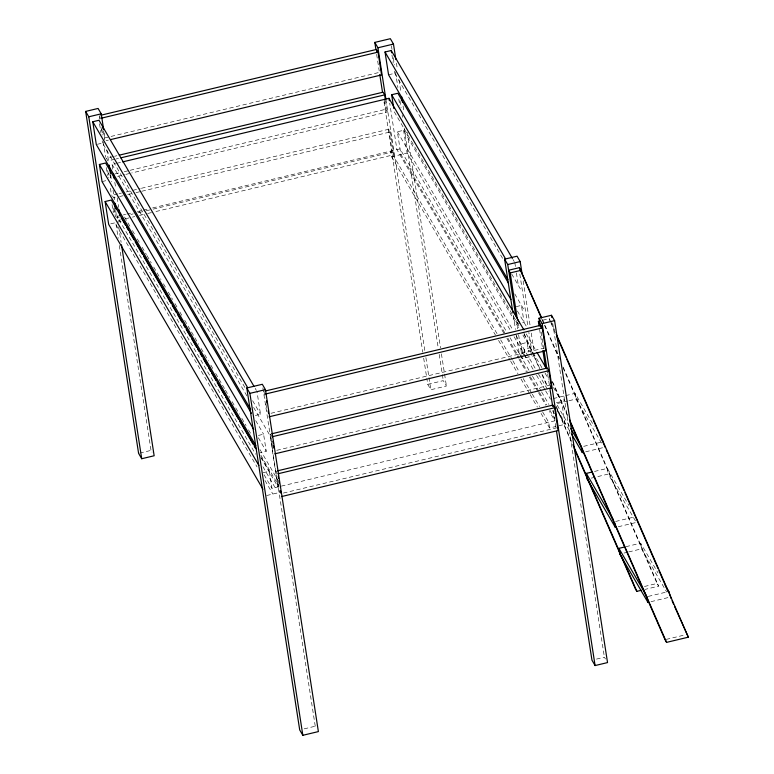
<?xml version="1.0" encoding="UTF-8"?>
<svg xmlns="http://www.w3.org/2000/svg" width="774" height="774" viewBox="0 0 774 774"><rect width="100%" height="100%" fill="white"/><g stroke="black" fill="none" stroke-linecap="round" stroke-linejoin="round"><path stroke-width="0.58" stroke-dasharray="3.87 2.9" d="M104.461 138.004L379.995 72.243M106.019 140.694L108.37 140.133M97.34 144.293L102.526 143.055L245.929 389.225M388.558 74.788L394.779 73.307L503.139 259.309M113.41 156.551L106.377 158.235L107.934 160.924L114.968 159.241M114.581 156.28L116.922 155.719M116.148 158.96L118.49 158.399M112.781 169.196L112.046 164.427L115.568 163.585M116.748 163.304L121.441 162.182M114.881 173.937L119.573 172.815M124.266 171.693L128.948 170.57M130.129 170.299L385.733 109.289L387.29 111.978L131.686 172.979M117.619 176.337L124.653 174.663M125.823 174.382L130.516 173.26M102.042 181.59L106.183 180.594M117.967 193.877L112.104 195.28L113.672 197.96L118.364 196.848M119.148 193.597L121.489 193.036M126.181 191.923L140.249 188.566M141.419 188.285L388.819 129.239L390.386 131.919L393.908 154.723L154.723 211.805M119.535 196.567L123.056 195.725M127.739 194.603L134.773 192.929M135.953 192.649L140.636 191.526M141.816 191.246L390.386 131.919M504.822 332.946L400.913 154.577L397.381 131.783L403.602 130.293L519.257 328.844M119.98 215.714L117.097 216.401L255.643 454.222M123.318 214.92L125.669 214.359M126.839 214.079L132.702 212.676M137.395 211.563L142.087 210.441M143.258 210.16L147.95 209.038M152.633 207.925L400.032 148.879L506.37 331.417M116.806 217.794L119.157 217.233M130.883 214.437L133.225 213.876M137.917 212.753L144.951 211.079M146.122 210.799L151.985 209.396M153.155 209.115L392.35 152.033L393.908 154.723M118.374 220.484L120.715 219.922M125.407 218.8L131.27 217.397M132.441 217.126L134.792 216.565M139.475 215.443L146.518 213.759M147.689 213.489L153.552 212.086M110.73 223.831L114.871 222.844L257.065 466.925M121.092 221.364L117.987 222.099L116.545 212.821M497.043 333.642L390.706 151.104L391.586 156.803L407.134 153.097L510.434 330.421M516.258 306.62L521.444 305.382L524.085 322.477L517.874 323.958L517.516 321.684M542.661 320.223L549.124 318.675L550.169 320.475M255.333 415.493L260.509 414.254L256.978 391.46M516.413 335.394L519.17 353.196L531.612 350.235L528.845 332.375M271.026 413.277L544.219 348.077M520.738 355.885L522.295 358.565L534.737 355.605M139.717 453.09L151.027 450.391L152.072 452.18M427.741 384.349L443.279 380.644L446.414 386.013L430.866 389.719L427.741 384.349L426.813 378.389M258.419 435.443L263.595 434.204L266.246 451.3L260.025 452.79M276.763 450.323L549.956 385.123M553.275 398.562L564.517 395.872M565.639 395.611L575.034 393.366L594.2 426.271M263.112 472.73L269.333 471.25L271.984 488.346L278.195 486.865M556.409 402.732L564.701 400.758L563.133 398.068M567.855 400.99L556.351 403.728L570.041 427.354M569.006 400.709L575.914 399.065L601.679 443.279M281.31 486.12L554.91 420.824L549.443 411.429M266.643 495.524L279.085 492.564M541.065 413.403L549.569 428.003L555.79 426.522M558.896 425.777L565.117 424.297L561.585 401.493L552.326 381.253M283.381 493.067L556.574 427.858M583.673 446.356L601.659 442.06M585.657 451.793L602.917 447.672M594.48 471.453L607.29 468.396L628.865 505.422M591.249 478.139L608.18 474.094L635.735 521.405M615.649 521.453L634.283 517.013M618.281 526.736L636.334 522.431M625.914 546.686L640.659 543.164L658.035 572.992M624.028 553.052L627.53 552.21M628.701 551.93L641.54 548.863L666.704 592.062M644.461 586.479L657.058 583.47L658.626 586.16L644.877 589.44M648.225 596.415L666.946 591.946M651.021 601.659L668.533 597.48M666.162 639.411L684.487 635.038M304.153 728.866L315.25 726.215L316.295 728.005M596.483 659.1L604.397 657.213L605.442 659.003M512.998 259.503L514.217 261.593M511.653 273.938L521.482 290.801M514.749 293.888L524.569 310.751M517.39 310.984L526.697 326.957M526.233 333.933L536.421 351.415M394.295 111.833L519.954 327.537M522.914 335.113L542.052 367.96M545.051 373.107L548.64 379.27M553.439 387.503L561.585 401.493L568.039 416.296M397.381 131.783L513.046 330.324M516.084 335.548L536.121 369.933M538.52 374.065L548.756 391.625M557.145 409.398L570.922 433.053M514.071 336.671L533.518 370.049M536.556 375.264L545.06 389.873M545.67 390.918L550.537 399.258M557.222 410.733L565.117 424.297M524.366 356.04L522.276 352.46L520.96 343.908L527.171 342.427L528.497 350.97M519.17 353.196L520.215 354.985M510.018 337.677L529.455 371.056M532.493 376.27L541.007 390.87M541.606 391.915L548.901 404.434M552.549 410.694L554.368 413.819M507.86 338.161L519.402 357.975M520.012 359.02L527.297 371.539M530.335 376.754L538.849 391.354M539.459 392.399L546.744 404.918M549.782 410.133L554.648 418.473M503.864 333.197L396.917 149.624L389.719 103.097M506.902 338.422L518.445 358.236M519.054 359.281L526.349 371.801M529.387 377.015L537.891 391.615M538.501 392.66L545.796 405.17M500.681 339.902L512.233 359.716M512.843 360.761L519.518 372.236M523.166 378.496L531.68 393.095M532.28 394.14L539.575 406.66M542.613 411.874L548.689 422.304L549.569 428.003M391.586 156.803L495.495 335.171M498.533 340.386L510.076 360.2M510.685 361.245L517.97 373.765M521.008 378.979L529.522 393.579M530.122 394.624L537.417 407.143M255.159 388.335L256.378 390.415M252.614 400.7L260.509 414.254M272.167 436.749L270.6 434.059L272.893 448.881M112.046 164.427L246.945 395.988M253.62 407.463L270.029 435.627L277.972 486.914L260.954 457.705M255.701 420.64L263.595 434.204M258.342 437.745L266.246 451.3M124.537 217.001L130.003 226.395M132.431 230.565L134.86 234.735M137.298 238.914L139.726 243.084M142.155 247.254L146.412 254.559M147.021 255.604L151.269 262.899M153.697 267.069L160.992 279.588M163.42 283.758L165.859 287.938M168.287 292.108L172.534 299.412M174.972 303.582L177.401 307.752M179.829 311.922L182.258 316.102M184.696 320.272L198.666 344.266M201.095 348.435L204.133 353.65M204.742 354.695L208.39 360.945M210.818 365.125L213.247 369.295M215.685 373.465L224.799 389.109M225.408 390.154L229.655 397.459M232.084 401.629L235.122 406.843M235.731 407.888L239.379 414.148M241.807 418.318L246.064 425.623M248.493 429.793L250.921 433.962M260.035 449.607L277.663 479.861M260.925 455.315L278.543 485.559M261.438 457.686L269.333 471.25M262.937 466.741L275.089 487.601M264.079 474.781L271.984 488.346M264.96 480.48L272.864 494.044M552.23 381.766L567.719 416.47M524.066 333.43L539.565 368.134M523.969 333.942L532.928 353.815M550.691 321.365L554.319 329.695M549.124 318.675L550.566 321.974M551.04 323.077L555.355 332.965M542.526 319.817L544.441 324.209M544.925 325.312L559.302 358.285M563.133 367.079L658.626 586.16M541.839 319.13L559.196 358.942M563.046 367.795L657.058 583.47M542.448 374.761L547.74 386.903M556.158 406.205L571.967 442.467M533.799 355.827L539.575 369.063M541.984 374.587L547.276 386.719M556.409 407.685L571.802 442.999M640.659 543.164L641.54 548.863M607.29 468.396L608.18 474.094M575.034 393.366L575.914 399.065M552.665 323.039L604.397 657.213M541.181 332.123L543.706 348.484M546.966 369.527L547.518 373.107M547.702 374.297L549.55 386.226M553.246 410.085L556.342 430.092M539.613 329.434L542.69 349.306M523.176 280.894L530.151 325.951M531.245 333.072L534.186 352.044M519.818 274.054L527.926 326.425M531.457 355.276L530.306 347.797L524.085 349.277L525.411 357.83M514.826 262.638L515.532 267.194M516.413 272.893L518.348 285.432M516.422 320.571L517.709 328.882M518.628 334.823L522.295 358.565M513.288 315.202L515.494 329.453M396.423 63.129L397.352 69.089M399.007 79.809L401.038 92.919M403.07 106.028L403.989 111.978M407.124 132.238L440.512 347.884M441.432 353.844L444.382 372.904M444.566 374.094L446.414 386.013M391.451 45.85L392.012 49.42M393.298 57.76L394.401 64.91M395.514 72.059L397.913 87.549M399.935 100.659L401.048 107.799M402.151 114.949L402.519 117.338M404.183 128.058L438.307 348.474M439.226 354.434L442.177 373.494M442.36 374.684L443.279 380.644M391.954 55.07L393.192 63.052M394.421 71.024L394.779 73.307M398.745 98.956L399.81 105.796M403.602 130.293L407.134 153.097M385.868 99.072L424.955 351.57M425.884 357.53L430.866 389.719M385.529 100.581L387.29 111.978M384.32 100.175L385.733 109.289M388.819 129.239L392.35 152.033M376.648 54.325L379.231 71.005M384.02 101.984L422.759 352.18M423.678 358.139L426.629 377.199M263.982 391.325L265.037 398.155M265.927 403.854L266.982 410.694M276.337 471.105L276.686 473.388M277.566 479.087L278.098 482.502M278.272 483.644L279.685 492.767M262.87 387.861L315.25 726.215M114.813 182.316L115.732 188.285M117.213 197.825L118.693 207.364M104.171 132.905L105.1 138.875M106.764 149.605L108.795 162.724M110.634 174.653L111.746 181.813M113.043 190.162L114.513 199.702M118.722 226.869L121.121 242.368M103.261 130.719L104.674 139.833M110.053 174.595L110.585 178.02L109.018 175.33L108.67 173.057M115.616 210.499L116.671 217.339M99.933 116.632L100.281 118.915M101.878 129.171L102.932 136.011M114.049 207.819L115.461 216.933M99.198 115.597L99.749 119.177M101.046 127.517L102.149 134.666M103.252 141.806L105.651 157.296M107.683 170.406L108.786 177.556M110.45 188.275L111.553 195.425M113.585 208.535L114.32 213.295M115.984 224.015L118.199 238.315M119.302 245.464L151.027 450.391M99.527 123.685L100.939 132.799M102.168 140.781L102.526 143.055M106.319 167.561L107.547 175.543M112.046 204.607L113.285 212.589"/><path stroke-width="1.16" d="M121.489 244.748L154.152 455.76L141.719 458.73L138.594 453.361L85.653 111.417L98.095 108.447L101.22 113.817L103.619 129.326M375.912 49.555L374.8 42.406L390.348 38.7L393.473 44.07L395.872 59.559M85.653 111.417L88.787 116.787L101.22 113.817M374.8 42.406L377.935 47.785L393.473 44.07M100.93 115.21L376.464 49.449L378.031 52.139L381.563 74.933L110.711 139.572M101.317 118.18L378.031 52.139M250.65 409.485L96.305 144.544L92.774 121.75L98.995 120.26L253.94 386.245M507.87 279.608L388.558 74.788L385.026 51.993L391.247 50.513L512.388 258.458M119.273 155.158L383.082 92.193L384.649 94.883L385.355 99.44M120.831 157.838L384.649 94.883M255.778 445.485L102.042 181.59L99.391 164.485L105.612 163.004L251.444 413.345M393.763 108.418L391.644 94.738L397.865 93.257L508.653 283.439M122.621 161.901L388.983 98.327L523.834 329.821M262.996 489.274L108.66 224.325L105.129 201.53L111.35 200.05L256.571 449.346M512.92 312.831L504.609 259.164L517.051 256.194L520.176 261.564L522.073 273.783M504.609 259.164L507.744 264.534L520.176 261.564M541.568 317.611L519.402 267.659L508.624 270.232L510.192 272.922L517.245 318.511L518.706 321.713M510.192 272.922L520.97 270.349M246.771 387.987L262.318 384.281L265.443 389.651L318.385 731.594L302.837 735.3L299.702 729.93L246.771 387.987L249.896 393.356L302.837 735.3M540.271 326.28L539.023 318.24L551.465 315.27L554.59 320.639L607.532 662.583L595.09 665.553L591.965 660.183L556.525 431.292M249.896 393.356L265.443 389.651M539.023 318.24L542.158 323.609L554.59 320.639M265.153 391.044L540.687 325.283L542.255 327.963L545.786 350.757L269.071 416.799M265.55 394.005L542.255 327.963M271.771 433.779L547.305 368.018L548.872 370.707L551.523 387.803L274.809 453.845M272.167 436.749L548.872 370.707M277.508 470.824L553.042 405.063L554.61 407.753L558.141 430.547L281.426 496.589M277.895 473.794L554.61 407.753M602.782 441.79L605.345 447.672M571.522 434.079L582.309 452.587L583.354 452.335M616.017 527.278L615.369 527.433L587.214 479.096L586.324 473.398L592.149 472.014M587.214 479.096L587.863 478.942L572.924 444.663M648.68 602.22L647.935 602.395L619.781 554.058L618.9 548.36L624.744 546.966M619.781 554.058L620.525 553.884L588.337 480.035M574.211 448.523L635.299 588.666L636.857 591.355L641.443 590.262M671.145 598.612L668.813 591.5L668.117 591.665L658.984 570.728M570.128 421.985L665.021 639.682L666.578 642.372L688.347 637.176L556.245 334.116M385.026 51.993L505.557 258.893M539.913 323.938L538.346 321.249L539.072 325.931M600.798 437.581L603.188 441.693M391.644 94.738L510.966 299.548M537.021 352.451L546.444 368.637M550.478 386.013L551.523 387.803M665.224 585.328L668.813 591.5M570.641 428.38L581.429 446.888L582.309 452.587M688.347 637.176L674.454 606.226M586.324 473.398L613.289 519.673M618.9 548.36L645.855 594.635M92.774 121.75L247.728 387.735M99.391 164.485L253.737 429.435M121.199 217.804L125.456 225.099M126.665 227.188L128.494 230.323M129.703 232.403L133.96 239.708M135.179 241.788L142.464 254.307M143.683 256.397L171.025 303.331M172.244 305.42L176.491 312.725M177.71 314.805L181.967 322.11M183.786 325.235L185.005 327.325M186.215 329.414L190.472 336.709M191.681 338.799L196.548 347.139M197.767 349.229L198.976 351.319M200.195 353.399L202.014 356.533M203.233 358.614L207.48 365.918M208.699 368.008L210.518 371.133M211.737 373.223L215.994 380.518M217.204 382.608L224.499 395.127M225.718 397.207L238.479 419.111M239.688 421.201L253.059 444.15M254.269 446.24L255.488 448.32M105.129 201.53L258.864 465.435M556.787 336.264L565.891 357.153M566.849 359.349L592.245 417.612M593.203 419.808L602.307 440.696M606.303 449.858L607.735 453.148M608.693 455.344L623.979 490.416M624.937 492.612L658.026 568.522M672.093 600.788L673.506 604.049M519.402 267.659L541.355 318.017M569.49 419.614L666.578 642.372M621.493 556.09L636.857 591.355M647.054 596.696L647.935 602.395M614.643 522.779L615.369 527.433M551.465 315.27L551.804 317.495M542.158 323.609L595.09 665.553M540.687 325.283L541.045 327.557M544.074 350.825L546.783 368.356M549.917 388.616L552.694 406.505M542.874 350.477L545.399 366.847M507.744 264.534L515.687 315.831M401.59 96.489L402.509 102.449M391.247 50.513L391.605 52.787M388.983 98.327L389.351 100.717M377.935 47.785L385.868 99.072M376.464 49.449L376.822 51.732M379.782 74.575L382.549 92.454M266.604 400.845L266.962 403.128M268.191 411.1L268.549 413.384M272.864 441.306L273.222 443.589M273.57 445.863L273.928 448.146M278.253 476.068L278.601 478.351M278.959 480.635L279.308 482.908M280.546 490.89L280.894 493.164M113.517 173.966L114.262 178.736M119.061 209.754L119.98 215.714M109.163 165.114L110.45 173.463M115.074 203.281L115.994 209.251M102.555 126.152L102.913 128.436M114.91 205.942L115.258 208.225M88.787 116.787L141.719 458.73"/></g></svg>
